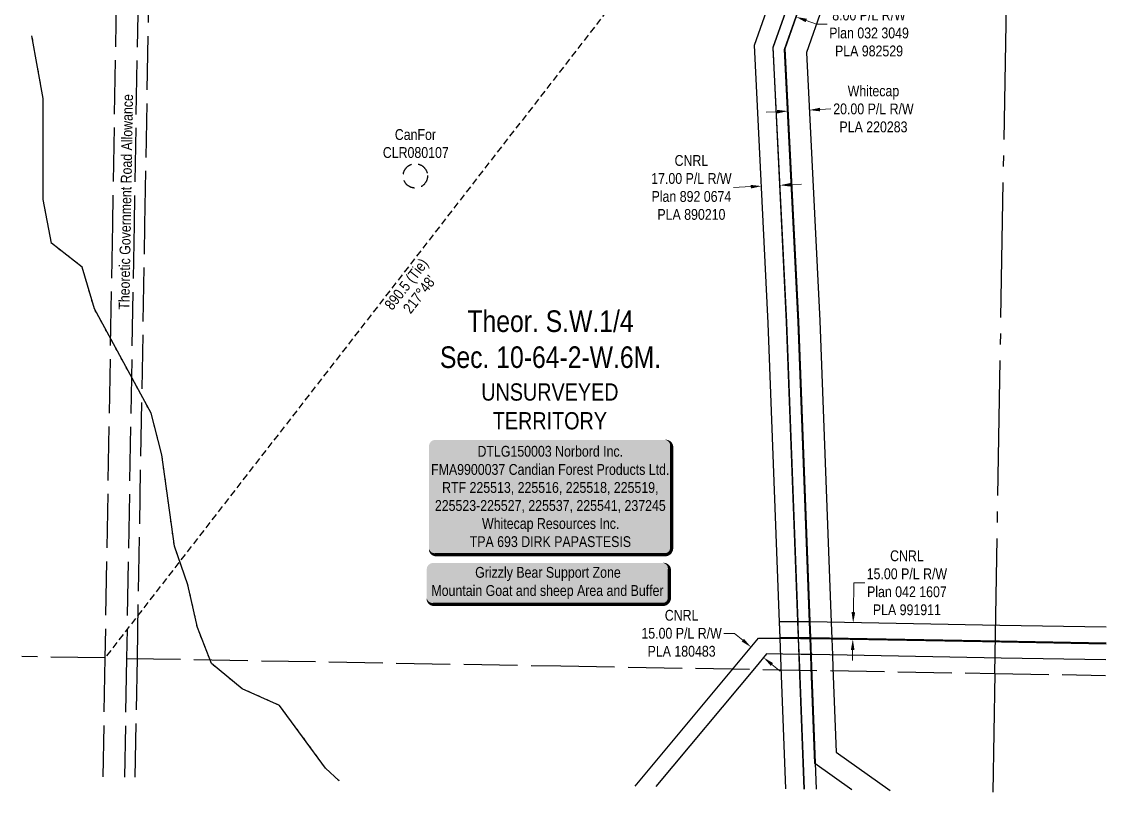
# Model space of a CAD drawing. Extents: x 406232 to 435383, y 6039561 to 6052989.
# Drawn here: x 420494 to 421499, y 6041514 to 6042229 of the extents above; entities that cross this region are included whole.
import ezdxf
from ezdxf.enums import TextEntityAlignment as Align

# ---------------------------------------------------------------- set-up
doc = ezdxf.new("R2010")
doc.units = 0
doc.header["$LTSCALE"] = 5
doc.header["$PDSIZE"] = 0.5
for name, pattern in [('foc-ACCESSROAD', [3.75, 2.5, -1.25]), ('foc-QUARTERLINE', [33, 25, -3, 2, -3]), ('foc-TIELINE', [1.875, 1.25, -0.625]), ('foc-UNSURVEYED', [12.5, 10, -2.5]), ('foc-WHEELTRACKS', [2, 0.4, -1.6])]:
    doc.linetypes.add(name, pattern=pattern)
doc.layers.get('Defpoints').update_dxf_attribs({"color": 9})
for name, color, linetype in [('AS-WILDLIFE-BLOCK', 131, 'Continuous'), ('C-SYMBOL', 7, 'Continuous'), ('CG-NOTES', 7, 'Continuous'), ('F-RW', 190, 'Continuous'), ('F-WS', 190, 'foc-ACCESSROAD'), ('L-BD', 7, 'Continuous'), ('L-ROAD-T', 7, 'Continuous'), ('L-SECQ', 8, 'foc-QUARTERLINE'), ('L-TIE', 7, 'foc-TIELINE'), ('L-UNS-T', 3, 'Continuous'), ('L-USEC', 7, 'foc-UNSURVEYED'), ('T-CREEK', 160, 'Continuous'), ('T-WATER-P3', 160, 'foc-WHEELTRACKS')]:
    doc.layers.add(name, color=color, linetype=linetype)
doc.layers.add('F-RW-T', color=190, linetype='Continuous', lineweight=9)
doc.layers.add('F-WS-T', color=190, linetype='Continuous', lineweight=9)
doc.styles.add('175L', font='ARIALN.TTF', dxfattribs={"height": 20})
doc.styles.add('80', font='ARIALN.TTF', dxfattribs={"height": 10})
doc.styles.add('80CG', font='ARIALN.TTF', dxfattribs={"height": 10})
doc.styles.add('80L', font='ARIALN.TTF', dxfattribs={"height": 10})
doc.styles.add('foc-LtypeFont', font='ARIALN.TTF', dxfattribs={"height": 7.35})
doc.linetypes.add('foc-TOPO-flowdirection-NOLINE', pattern='A,0,[">",foc-LtypeFont,S=0.3,R=0,X=0,Y=-0.945],-20,[">",foc-LtypeFont,S=0.3,R=0,X=0,Y=-0.945],0', length=20)
doc.dimstyles.new('Compass 5 000', dxfattribs={"dimscale": 5, "dimtxt": 9, "dimasz": 2, "dimexe": 0.2, "dimexo": 0.0625, "dimgap": 0.5, "dimtad": 0, "dimtih": 1, "dimtoh": 1, "dimzin": 0, "dimdsep": 46, "dimtxsty": '80CG', "dimcen": 0.1, "dimse1": 1, "dimse2": 1, "dimclrd": 256, "dimclrt": 256, "dimaunit": 1, "dimadec": 4, "dimazin": 0, "dimtfac": 0.06, "dimtofl": 0, "dimtmove": 0, "dimatfit": 1, "dimfxl": 0.2, "dimtolj": 1, "dimtzin": 0, "dimlwd": -1, "dimarcsym": 0})

# ---------------------------------------------------------------- blocks, each defined once
blk = doc.blocks.new('*D425')
at = {"layer": 'Defpoints', "color": 0, "transparency": 16777216}
for p in [(421202.7, 6042239.6), (421212.8, 6042236.1), (421211.8, 6042233.1)]:
    blk.add_point(p, dxfattribs=at)
at = {"layer": 'F-RW-T', "transparency": 16777216}
for p, q in [((421192.2, 6042240), (421182.8, 6042243.3)), ((421221.2, 6042229.8), (421230.6, 6042226.5)), ((421230.6, 6042226.5), (421240.6, 6042226.5))]:
    blk.add_line(p, q, dxfattribs=at)
for points in [[(421192.8, 6042241.6), (421191.7, 6042238.4), (421201.7, 6042236.7)], [(421221.8, 6042231.4), (421220.7, 6042228.2), (421211.8, 6042233.1)]]:
    blk.add_solid(points, dxfattribs=at)
at = {"layer": 'F-RW-T', "transparency": 16777216, "insert": (421279.4, 6042226.5), "char_height": 10, "attachment_point": 5, "style": '80CG'}
blk.add_mtext('\\A1;CNRL\\P8.00 P/L R/W\\PPlan 032 3049\\PPLA 982529', dxfattribs=at)
blk = doc.blocks.new('*D427')
at = {"layer": 'Defpoints', "color": 0, "transparency": 16777216}
for p in [(421204.1, 6042145.9), (421224, 6042146.9), (421224, 6042146.8)]:
    blk.add_point(p, dxfattribs=at)
at = {"layer": 'F-RW-T', "transparency": 16777216}
for p, q in [((421194.1, 6042145.3), (421184.1, 6042144.8)), ((421234, 6042147.3), (421244, 6042147.8))]:
    blk.add_line(p, q, dxfattribs=at)
for points in [[(421194, 6042147), (421194.2, 6042143.6), (421204.1, 6042145.8)], [(421233.9, 6042148.9), (421234.1, 6042145.6), (421224, 6042146.8)]]:
    blk.add_solid(points, dxfattribs=at)
at = {"layer": 'F-RW-T', "transparency": 16777216, "insert": (421283.5, 6042147.8), "char_height": 10, "attachment_point": 5, "style": '80CG'}
blk.add_mtext('\\A1;Whitecap\\P20.00 P/L R/W\\PPLA 220283', dxfattribs=at)
blk = doc.blocks.new('*D428')
at = {"layer": 'Defpoints', "color": 0, "transparency": 16777216}
for p in [(421179.8, 6042076.3), (421181.7, 6042039.1), (421198.6, 6042040)]:
    blk.add_point(p, dxfattribs=at)
at = {"layer": 'F-RW-T', "transparency": 16777216}
for p, q in [((421169.9, 6042075.8), (421153.9, 6042075)), ((421206.7, 6042077.6), (421216.7, 6042078.1))]:
    blk.add_line(p, q, dxfattribs=at)
for points in [[(421169.8, 6042077.4), (421169.9, 6042074.1), (421179.8, 6042076.3)], [(421206.7, 6042079.2), (421206.8, 6042075.9), (421196.8, 6042077.1)]]:
    blk.add_solid(points, dxfattribs=at)
at = {"layer": 'F-RW-T', "transparency": 16777216, "insert": (421114.8, 6042075), "char_height": 10, "attachment_point": 5, "style": '80CG'}
blk.add_mtext('\\A1;CNRL\\P17.00 P/L R/W\\PPlan 892 0674\\PPLA 890210', dxfattribs=at)
blk = doc.blocks.new('*D429')
at = {"layer": 'Defpoints', "color": 0, "transparency": 16777216}
for p in [(421264.7, 6041671.4), (421271.3, 6041671.3), (421271.1, 6041656.3)]:
    blk.add_point(p, dxfattribs=at)
at = {"layer": 'F-RW-T', "transparency": 16777216}
for p, q in [((421264.9, 6041681.4), (421265.4, 6041708.6)), ((421265.4, 6041708.6), (421275.4, 6041708.6)), ((421264.2, 6041646.5), (421264.1, 6041636.5))]:
    blk.add_line(p, q, dxfattribs=at)
for points in [[(421263.2, 6041681.5), (421266.6, 6041681.4), (421264.7, 6041671.4)], [(421262.6, 6041646.5), (421265.9, 6041646.4), (421264.4, 6041656.5)]]:
    blk.add_solid(points, dxfattribs=at)
at = {"layer": 'F-RW-T', "transparency": 16777216, "insert": (421314.5, 6041708.6), "char_height": 10, "attachment_point": 5, "style": '80CG'}
blk.add_mtext('\\A1;CNRL\\P15.00 P/L R/W\\PPlan 042 1607\\PPLA 991911', dxfattribs=at)
blk = doc.blocks.new('*D430')
at = {"layer": 'Defpoints', "color": 0, "transparency": 16777216}
for p in [(421170, 6041648.8), (421170.1, 6041649), (421181.5, 6041639.2)]:
    blk.add_point(p, dxfattribs=at)
at = {"layer": 'F-RW-T', "transparency": 16777216}
for p, q in [((421154.8, 6041661.8), (421144.8, 6041661.8)), ((421162.5, 6041655.4), (421154.8, 6041661.8)), ((421189.3, 6041633), (421197, 6041626.6))]:
    blk.add_line(p, q, dxfattribs=at)
for points in [[(421163.5, 6041656.7), (421161.4, 6041654.2), (421170.1, 6041649)], [(421190.4, 6041634.3), (421188.3, 6041631.7), (421181.6, 6041639.4)]]:
    blk.add_solid(points, dxfattribs=at)
at = {"layer": 'F-RW-T', "transparency": 16777216, "insert": (421105.7, 6041661.8), "char_height": 10, "attachment_point": 5, "style": '80CG'}
blk.add_mtext('\\A1;CNRL\\P15.00 P/L R/W\\PPLA 180483', dxfattribs=at)
blk = doc.blocks.new('*U478')
h = blk.add_hatch(color=255)
edge = h.paths.add_edge_path()
edge.add_line((-106.5, -54), (106.5, -54))
edge.add_arc((106.5, -48), 6, 270, 360)
edge.add_line((112.5, -48), (112.5, 46.5))
edge.add_arc((106.5, 46.5), 6, 0, 90)
edge.add_line((106.5, 52.5), (-106.5, 52.5))
edge.add_arc((-106.5, 46.5), 6, 90, 180)
edge.add_line((-112.5, 46.5), (-112.5, -48))
edge.add_arc((-106.5, -48), 6, 180, 270)
at = {"color": 44, "flags": 128}
blk.add_lwpolyline([(-106.5, -54, 3, 3, 0), (106.5, -54, 3, 3, 0.414214), (112.5, -48, 3, 3, 0), (112.5, 46.5, 3, 0, 0.414214), (106.5, 52.5, 0, 0, 0), (-106.5, 52.5, 0, 0, 0.414214), (-112.5, 46.5, 0, 0, 0), (-112.5, -48, 0, 3, 0.414214)], format="xyseb", close=True, dxfattribs=at)
at = {"color": 44, "style": '80'}
blk.add_attdef('ENTER_TEXT_001', (-36, -5), '', height=10, dxfattribs=at)
blk = doc.blocks.new('*U1063')
h = blk.add_hatch(color=255)
edge = h.paths.add_edge_path()
edge.add_line((-106.5, -20), (106.5, -20))
edge.add_arc((106.5, -14), 6, 270, 360)
edge.add_line((112.5, -14), (112.5, 12.5))
edge.add_arc((106.5, 12.5), 6, 0, 90)
edge.add_line((106.5, 18.5), (-106.5, 18.5))
edge.add_arc((-106.5, 12.5), 6, 90, 180)
edge.add_line((-112.5, 12.5), (-112.5, -14))
edge.add_arc((-106.5, -14), 6, 180, 270)
at = {"color": 131, "flags": 128}
blk.add_lwpolyline([(-106.5, -20, 3, 3, 0), (106.5, -20, 3, 3, 0.414214), (112.5, -14, 3, 3, 0), (112.5, 12.5, 3, 0, 0.414214), (106.5, 18.5, 0, 0, 0), (-106.5, 18.5, 0, 0, 0.414214), (-112.5, 12.5, 0, 0, 0), (-112.5, -14, 0, 3, 0.414214)], format="xyseb", close=True, dxfattribs=at)
at = {"color": 131, "style": '80'}
blk.add_attdef('ENTER_TEXT_001', (-36, -5), '', height=10, dxfattribs=at)

msp = doc.modelspace()

# ---------------------------------------------------------------- linework, layer by layer
at = {"layer": 'F-RW'}
for points in [[(421219.402, 6041517.518), (421215.095, 6041630.97), (421214.078, 6041657.761), (421213.51, 6041672.757), (421202.996, 6041950.527), (421190.428, 6042205.017), (421240.49, 6042346.094), (421265.953, 6042417.853), (421271.623, 6042433.736), (421274.57, 6042433.181), (421274.608, 6042434.178), (421275.649, 6042460.55), (421277.422, 6042505.509), (421281.206, 6042612.563), (421306.723, 6043238.272), (421307.933, 6043268.007)], [(421313.961, 6043268.657), (421312.739, 6043238.604), (421296.988, 6042851.441), (421287.198, 6042612.317), (421284.18, 6042528.21), (421283.388, 6042507.417), (421280.595, 6042434.074), (421280.518, 6042432.058), (421281.05, 6042431.958), (421281.509, 6042431.871), (421281.221, 6042431.05), (421252.188, 6042348.304), (421201.399, 6042203.558), (421213.931, 6041951.057), (421224.479, 6041672.743), (421225.048, 6041657.747), (421226.073, 6041630.78), (421230.385, 6041517.326)], [(421202.203, 6041517.818), (421197.92, 6041630.715), (421196.915, 6041657.233), (421196.347, 6041672.228), (421185.869, 6041949.302), (421173.18, 6042206.952), (421220.984, 6042341.897), (421247.128, 6042415.698), (421265.758, 6042417.303), (421240.295, 6042345.544), (421190.233, 6042204.467), (421202.8, 6041949.977), (421213.315, 6041672.207), (421213.883, 6041657.211), (421214.9, 6041630.42), (421219.186, 6041517.522)], [(421263.554, 6041516.746), (421229.279, 6041541.022), (421225.895, 6041630.253), (421225.436, 6041642.209), (421224.866, 6041657.222), (421224.298, 6041672.218), (421213.747, 6041950.532), (421201.215, 6042203.032), (421250.058, 6042342.235)], [(421265.107, 6042324.746), (421221.377, 6042200.115), (421233.718, 6041951.421), (421244.316, 6041671.85), (421244.885, 6041656.854), (421245.454, 6041641.841), (421245.906, 6041629.906), (421248.873, 6041551.642), (421299.016, 6041516.126)], [(421499.062, 6041652.722), (421400.372, 6041654.532), (421225.048, 6041657.747), (421214.078, 6041657.761), (421197.11, 6041657.783), (421196.543, 6041672.778), (421213.51, 6041672.757), (421224.479, 6041672.743), (421400.63, 6041669.514), (421499.307, 6041667.705)], [(421062.702, 6041520.256), (421155.452, 6041631.432), (421176.949, 6041657.206), (421183.82, 6041657.198), (421198.831, 6041657.179), (421215.798, 6041657.157), (421226.769, 6041657.144), (421402.092, 6041653.928), (421499.052, 6041652.15)], [(421498.807, 6041637.152), (421401.834, 6041638.931), (421227.339, 6041642.13), (421216.361, 6041642.332), (421199.382, 6041642.644), (421184.492, 6041642.844), (421174.698, 6041631.098), (421081.946, 6041519.92)]]:
    msp.add_lwpolyline(points, dxfattribs=at)
at = {"layer": 'F-WS', "flags": 128}
msp.add_lwpolyline([(420870.2, 6042086.086), (420870.204, 6042085.643), (420870.192, 6042085.25), (420870.167, 6042084.856), (420870.129, 6042084.465), (420870.069, 6042084.026), (420870.002, 6042083.638), (420869.921, 6042083.253), (420869.787, 6042082.728), (420869.645, 6042082.257), (420869.533, 6042081.931), (420869.411, 6042081.609), (420869.279, 6042081.291), (420869.138, 6042080.978), (420868.964, 6042080.624), (420868.778, 6042080.277), (420868.555, 6042079.894), (420868.317, 6042079.521), (420868.094, 6042079.196), (420867.829, 6042078.842), (420867.55, 6042078.497), (420867.291, 6042078.2), (420867.022, 6042077.913), (420866.743, 6042077.636), (420866.455, 6042077.367), (420866.157, 6042077.11), (420865.851, 6042076.862), (420865.536, 6042076.626), (420865.213, 6042076.402), (420864.882, 6042076.188), (420864.544, 6042075.986), (420864.2, 6042075.795), (420863.848, 6042075.618), (420863.491, 6042075.452), (420863.22, 6042075.335), (420862.991, 6042075.245), (420862.715, 6042075.142), (420862.435, 6042075.046), (420862.106, 6042074.944), (420861.727, 6042074.84), (420861.344, 6042074.748), (420860.958, 6042074.671), (420860.618, 6042074.614), (420860.374, 6042074.579), (420860.13, 6042074.551), (420859.835, 6042074.523), (420859.541, 6042074.503), (420859.295, 6042074.492), (420859.05, 6042074.487), (420858.754, 6042074.488), (420858.41, 6042074.498), (420858.066, 6042074.519), (420857.772, 6042074.545), (420857.527, 6042074.573), (420857.235, 6042074.614), (420856.847, 6042074.679), (420856.461, 6042074.759), (420856.126, 6042074.84), (420855.889, 6042074.903), (420855.652, 6042074.972), (420855.418, 6042075.045), (420855.185, 6042075.125), (420854.907, 6042075.226), (420854.587, 6042075.354), (420854.227, 6042075.512), (420853.916, 6042075.66), (420853.696, 6042075.772), (420853.437, 6042075.913), (420853.096, 6042076.11), (420852.804, 6042076.292), (420852.598, 6042076.428), (420852.356, 6042076.596), (420852.041, 6042076.831), (420851.733, 6042077.077), (420851.434, 6042077.334), (420851.144, 6042077.6), (420850.864, 6042077.877), (420850.594, 6042078.163), (420850.334, 6042078.458), (420850.083, 6042078.763), (420849.845, 6042079.076), (420849.617, 6042079.396), (420849.375, 6042079.766), (420849.146, 6042080.146), (420848.956, 6042080.491), (420848.778, 6042080.842), (420848.632, 6042081.154), (420848.478, 6042081.516), (420848.319, 6042081.93), (420848.191, 6042082.302), (420848.077, 6042082.678), (420847.976, 6042083.059), (420847.888, 6042083.444), (420847.822, 6042083.782), (420847.767, 6042084.121), (420847.711, 6042084.561), (420847.672, 6042085.002), (420847.653, 6042085.395), (420847.648, 6042085.887), (420847.667, 6042086.429), (420847.701, 6042086.87), (420847.746, 6042087.261), (420847.823, 6042087.747), (420847.93, 6042088.277), (420848.064, 6042088.802), (420848.206, 6042089.273), (420848.335, 6042089.645), (420848.477, 6042090.013), (420848.631, 6042090.375), (420848.799, 6042090.731), (420848.978, 6042091.081), (420849.195, 6042091.468), (420849.426, 6042091.845), (420849.644, 6042092.173), (420849.844, 6042092.454), (420850.052, 6042092.727), (420850.301, 6042093.033), (420850.559, 6042093.33), (420850.863, 6042093.653), (420851.179, 6042093.963), (420851.47, 6042094.228), (420851.77, 6042094.483), (420852, 6042094.668), (420852.196, 6042094.817), (420852.435, 6042094.99), (420852.72, 6042095.183), (420852.969, 6042095.343), (420853.179, 6042095.471), (420853.478, 6042095.641), (420853.826, 6042095.826), (420854.18, 6042095.997), (420854.495, 6042096.138), (420854.768, 6042096.25), (420855.09, 6042096.372), (420855.463, 6042096.499), (420855.745, 6042096.587), (420855.982, 6042096.653), (420856.315, 6042096.738), (420856.7, 6042096.823), (420856.99, 6042096.877), (420857.233, 6042096.917), (420857.574, 6042096.963), (420857.917, 6042097), (420858.163, 6042097.018), (420858.408, 6042097.033), (420858.752, 6042097.043), (420859.097, 6042097.044), (420859.392, 6042097.035), (420859.687, 6042097.019), (420860.03, 6042096.99), (420860.372, 6042096.951), (420860.665, 6042096.909), (420860.956, 6042096.861), (420861.246, 6042096.803), (420861.534, 6042096.738), (420861.82, 6042096.666), (420862.151, 6042096.573), (420862.48, 6042096.47), (420862.713, 6042096.39), (420862.943, 6042096.305), (420863.264, 6042096.176), (420863.58, 6042096.04), (420863.847, 6042095.914), (420864.154, 6042095.759), (420864.5, 6042095.57), (420864.838, 6042095.37), (420865.129, 6042095.185), (420865.334, 6042095.048), (420865.574, 6042094.876), (420865.888, 6042094.639), (420866.156, 6042094.422), (420866.343, 6042094.262), (420866.563, 6042094.065), (420866.848, 6042093.793), (420867.09, 6042093.548), (420867.323, 6042093.295), (420867.581, 6042092.997), (420867.858, 6042092.651), (420868.121, 6042092.296), (420868.344, 6042091.971), (420868.555, 6042091.638), (420868.754, 6042091.299), (420868.963, 6042090.908), (420869.157, 6042090.511), (420869.336, 6042090.105), (420869.498, 6042089.693), (420869.629, 6042089.321), (420869.76, 6042088.899), (420869.875, 6042088.471), (420869.963, 6042088.088), (420870.037, 6042087.701), (420870.104, 6042087.263), (420870.155, 6042086.823), (420870.182, 6042086.48), (420870.2, 6042086.086)], close=True, dxfattribs=at)
at = {"layer": 'L-SECQ', "flags": 128}
for points in [[(421395.997, 6041624.598), (421423.661, 6043232.58)], [(421395.997, 6041624.598), (421394.103, 6041514.465)]]:
    msp.add_lwpolyline(points, dxfattribs=at)
at = {"layer": 'L-TIE', "flags": 128}
msp.add_lwpolyline([(421116.829, 6042342.193), (420571.182, 6041638.956)], dxfattribs=at)
at = {"layer": 'L-USEC'}
for p, q in [((420585.156, 6042443), (420578.17, 6042040.978)), ((420605.261, 6042442.653), (420598.274, 6042040.629)), ((420578.17, 6042040.978), (420571.182, 6041638.956)), ((420598.274, 6042040.629), (420591.287, 6041638.607)), ((420571.182, 6041638.956), (420494.124, 6041640.297)), ((420571.182, 6041638.956), (420569.27, 6041528.88)), ((420591.287, 6041638.607), (420589.374, 6041528.531)), ((420591.287, 6041638.606), (420993.641, 6041631.601)), ((420599.427, 6041528.353), (420601.339, 6041638.431)), ((420993.641, 6041631.601), (421395.997, 6041624.598)), ((421395.997, 6041624.598), (421498.572, 6041622.812))]:
    msp.add_line(p, q, dxfattribs=at)
at = {"layer": 'L-USEC', "flags": 128}
for points in [[(420608.326, 6042040.454), (420615.312, 6042442.473)], [(420601.339, 6041638.431), (420608.326, 6042040.454)]]:
    msp.add_lwpolyline(points, dxfattribs=at)
at = {"layer": 'T-CREEK', "linetype": 'foc-TOPO-flowdirection-NOLINE', "flags": 128}
msp.add_lwpolyline([(420788.339, 6041525.051), (420775.722, 6041536.941), (420733.034, 6041595.018), (420698.458, 6041610.492), (420669.97, 6041633.716), (420656.919, 6041667.218), (420648.202, 6041706.726), (420635.591, 6041742.535), (420624.072, 6041827.352), (420614.132, 6041865.888), (420561.447, 6041962.569), (420550.163, 6042001.185), (420521.619, 6042023.429), (420514.001, 6042063.92), (420514.033, 6042157.583), (420503.634, 6042215.677)], dxfattribs=at)
at = {"layer": 'T-WATER-P3', "flags": 128}
msp.add_lwpolyline([(420788.339, 6041525.051), (420775.722, 6041536.941), (420733.034, 6041595.018), (420698.458, 6041610.492), (420669.97, 6041633.716), (420656.919, 6041667.218), (420648.202, 6041706.726), (420635.591, 6041742.535), (420624.072, 6041827.352), (420614.132, 6041865.888), (420561.447, 6041962.569), (420550.163, 6042001.185), (420521.619, 6042023.429), (420514.001, 6042063.92), (420514.033, 6042157.583), (420503.634, 6042215.677)], dxfattribs=at)

# ---------------------------------------------------------------- block references
at = {"layer": 'AS-WILDLIFE-BLOCK'}
ref = msp.add_blockref('*U1063', (420981.926, 6041708.608), dxfattribs=dict(at, xscale=0.99954368, yscale=0.99954368, zscale=0.99954368))
ref.add_attrib('ENTER_TEXT_001', 'Grizzly Bear Support Zone', (420914.392, 6041713.328), dxfattribs={"layer": '0', "color": 131, "height": 9.99544, "style": '80'})
ref.add_attrib('ENTER_TEXT_002', 'Mountain Goat and sheep Area and Buffer', (420873.827, 6041696.491), dxfattribs={"layer": '0', "color": 131, "height": 9.99544, "style": '80'})
at = {"layer": 'CG-NOTES'}
ref = msp.add_blockref('*U478', (420983.966, 6041788.663), dxfattribs=dict(at, xscale=0.9995389999999877, yscale=0.9995389999999877, zscale=0.9995389999999877))
ref.add_attrib('ENTER_TEXT_001', 'DTLG150003 Norbord Inc.', (420916.558, 6041825.527), dxfattribs={"layer": '0', "color": 44, "height": 9.99539, "style": '80'})
ref.add_attrib('ENTER_TEXT_002', 'FMA9900037 Candian Forest Products Ltd.', (420873.536, 6041808.691), dxfattribs={"layer": '0', "color": 44, "height": 9.99539, "style": '80'})
ref.add_attrib('ENTER_TEXT_003', 'RTF 225513, 225516, 225518, 225519,', (420883.746, 6041791.991), dxfattribs={"layer": '0', "color": 44, "height": 9.99539, "style": '80'})
ref.add_attrib('ENTER_TEXT_004', '225523-225527, 225537, 225541, 237245', (420877.064, 6041775.291), dxfattribs={"layer": '0', "color": 44, "height": 9.99539, "style": '80'})
ref.add_attrib('ENTER_TEXT_005', 'Whitecap Resources Inc.', (420920.731, 6041758.632), dxfattribs={"layer": '0', "color": 44, "height": 9.99539, "style": '80'})
ref.add_attrib('ENTER_TEXT_006', 'TPA 693 DIRK PAPASTESIS', (420909.348, 6041741.796), dxfattribs={"layer": '0', "color": 44, "height": 9.99539, "style": '80'})

# ---------------------------------------------------------------- texts
at = {"layer": 'C-SYMBOL', "color": 3, "insert": (420984.218, 6041961.105), "char_height": 20, "width": 203.24229, "attachment_point": 2, "style": '175L'}
msp.add_mtext('Theor. S.W.1/4 \\PSec. 10-64-2-W.6M.', dxfattribs=at)
at = {"layer": 'F-WS-T', "insert": (420828.491, 6042129.097), "char_height": 9.99539, "attachment_point": 1, "style": '80L'}
msp.add_mtext_dynamic_manual_height_columns('\\pi11.43627;CanFor\\P\\pi0.3227;CLR080107', width=60.65865, gutter_width=49.977, heights=[0], dxfattribs=at)
at = {"layer": 'L-BD', "color": 5, "style": '80L'}
for s, height, p in [('890.5 (Tie)', 9.99544, (420851.508, 6041984.753)), ("217°48'", 9.9954, (420862.761, 6041976.022))]:
    msp.add_text(s, height=height, rotation=52.1919, dxfattribs=at).set_placement(p, align=Align.MIDDLE)
at = {"layer": 'L-ROAD-T', "style": '80L'}
msp.add_text('Theoretic Government Road Allowance', height=9.99539, rotation=89.022928, dxfattribs=at).set_placement((420590.629, 6042061.657), align=Align.MIDDLE_CENTER)
at = {"layer": 'L-UNS-T', "color": 3, "insert": (420983.632, 6041872.039), "char_height": 15.99262, "attachment_point": 5, "style": '80L'}
msp.add_mtext_dynamic_manual_height_columns('UNSURVEYED TERRITORY', width=126.35547, gutter_width=47.478, heights=[0], dxfattribs=at)

# ---------------------------------------------------------------- dimensions: what is measured, and where the dimension line sits
at = {"layer": 'F-RW-T'}
for base, p1, p2, angle, text, picture, middle in [((421211.767, 6042233.132), (421202.691, 6042239.608), (421212.796, 6042236.063), 340.665017, 'CNRL\\P8.00 P/L R/W\\PPlan 032 3049\\PPLA 982529', '*D425', (421279.387, 6042226.51)), ((421179.84, 6042076.251), (421198.578, 6042039.977), (421181.667, 6042039.144), 182.819547, 'CNRL\\P17.00 P/L R/W\\PPlan 892 0674\\PPLA 890210', '*D428', (421114.837, 6042074.974)), ((421264.703, 6041671.434), (421271.058, 6041656.331), (421271.333, 6041671.312), 88.949888, 'CNRL\\P15.00 P/L R/W\\PPlan 042 1607\\PPLA 991911', '*D429', (421314.47, 6041708.584))]:
    dim = msp.add_linear_dim(base=base, p1=p1, p2=p2, angle=angle, text=text, dimstyle='Compass 5 000', dxfattribs=at)
    dim.commit()
    dim.dimension.update_dxf_attribs({"geometry": picture, "text_midpoint": middle, "dimtype": 161})
for p1, p2, distance, text, picture, middle in [((421204.052, 6042145.869), (421224.02, 6042146.86), -0.081, 'Whitecap\\P20.00 P/L R/W\\PPLA 220283', '*D427', (421283.539, 6042147.77)), ((421181.477, 6041639.228), (421169.963, 6041648.831), -0.269, 'CNRL\\P15.00 P/L R/W\\PPLA 180483', '*D430', (421105.691, 6041661.848))]:
    dim = msp.add_aligned_dim(p1=p1, p2=p2, distance=distance, text=text, dimstyle='Compass 5 000', dxfattribs=at)
    dim.commit()
    dim.dimension.update_dxf_attribs({"geometry": picture, "text_midpoint": middle})

doc.saveas('drawing.dxf')
